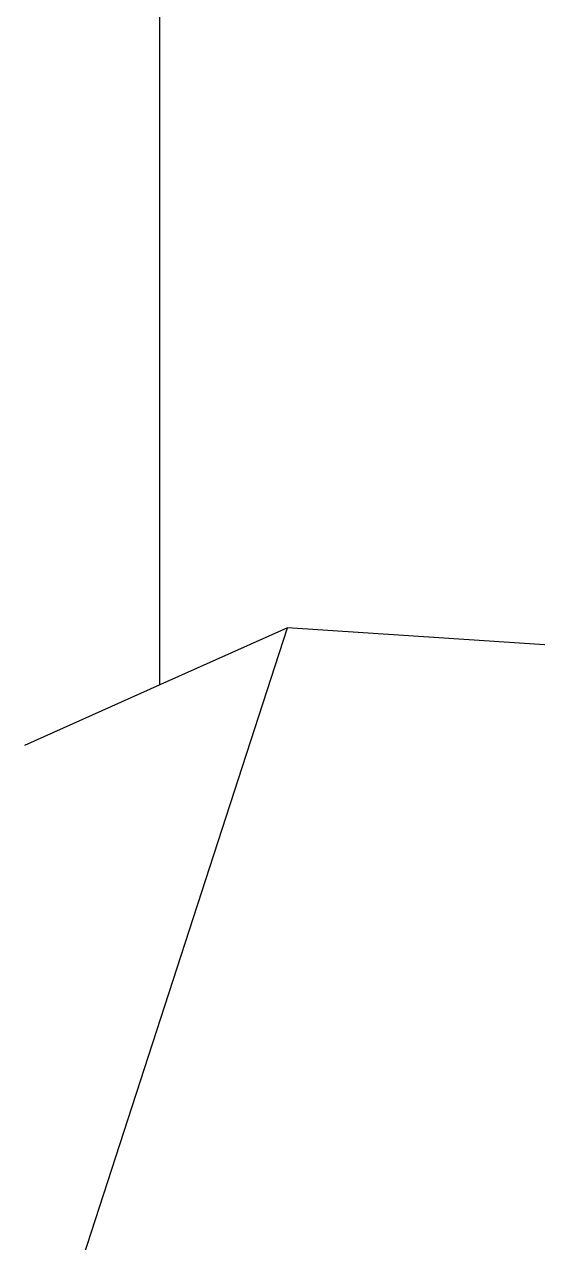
# Model space of a CAD drawing. Extents: x -24961 to 905641, y -154323 to 635957.
# Drawn here: x 395772 to 395844.6, y -130966.8 to -130794.4 of the extents above; entities that cross this region are included whole.
import ezdxf

# ---------------------------------------------------------------- set-up
doc = ezdxf.new("R2010")
doc.units = 0
doc.header["$LTSCALE"] = 1000
doc.header["$MEASUREMENT"] = 0

msp = doc.modelspace()

# ---------------------------------------------------------------- linework, layer by layer
for p, q in [((395791.16, -130887.88), (395791.16, -130753.15)), ((395776.98, -130979.16), (395809.21, -130879.81)), ((395809.21, -130879.81), (395791.16, -130887.88)), ((395853.61, -130882.78), (395809.21, -130879.81)), ((395791.16, -130887.88), (395771.99, -130896.45))]:
    msp.add_line(p, q)

doc.saveas('drawing.dxf')
